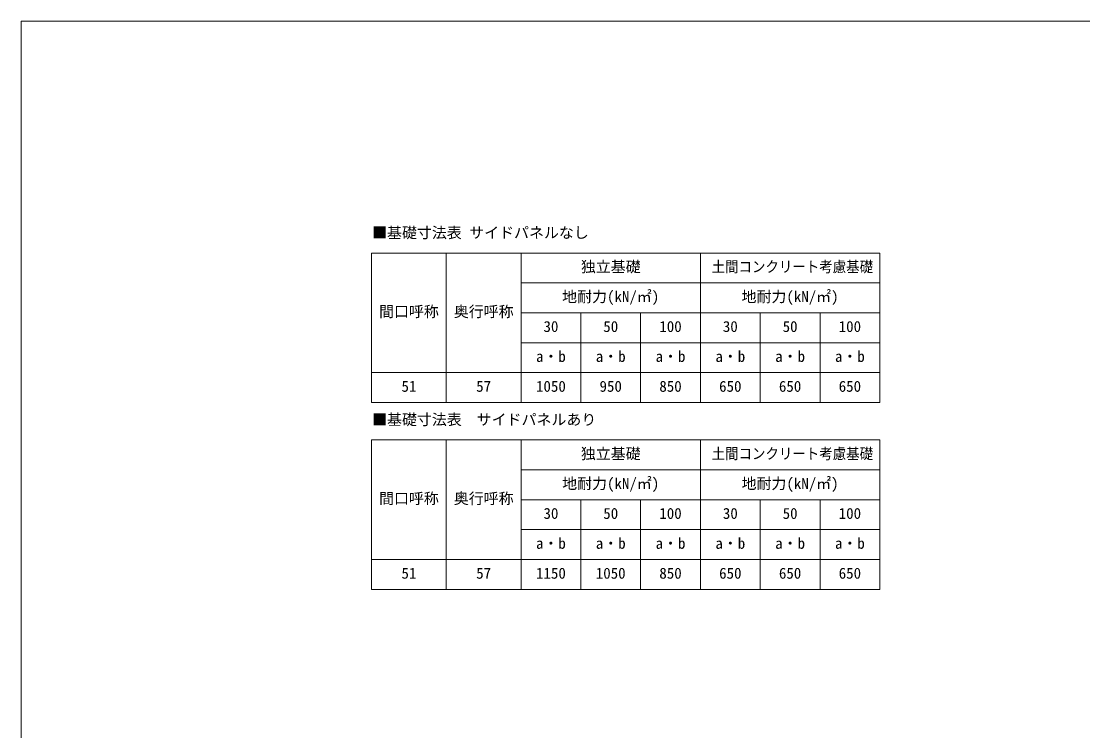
# Model space of a CAD drawing. Units: millimetres at full size, sheet at 1:40; details may follow other scales. Extents: x -11243 to 11243, y -7760 to 7760.
# Drawn here: x -11243 to 119, y 167 to 7760 of the extents above; entities that cross this region are included whole.
import ezdxf
from ezdxf.enums import TextEntityAlignment as Align

# ---------------------------------------------------------------- set-up
doc = ezdxf.new("R2010")
doc.units = ezdxf.units.MM
doc.header["$LTSCALE"] = 40
doc.layers.add('0-E_DET2', color=7, linetype='Continuous', lineweight=18)
doc.layers.add('F-0_240', color=7, linetype='Continuous', lineweight=9)
doc.styles.add('ＭＳ ゴシック', font='')
doc.styles.get('ＭＳ ゴシック').set_extended_font_data('MS Gothic')

msp = doc.modelspace()

# ---------------------------------------------------------------- linework, layer by layer
at = {"layer": '0-E_DET2'}
for p, q in [((-7492.92, 5279.51), (-2052.92, 5279.51)), ((-7492.92, 5279.51), (-7492.92, 3679.51)), ((-6692.92, 5279.51), (-6692.92, 3679.51)), ((-5892.92, 5279.51), (-5892.92, 3679.51)), ((-3972.92, 5279.51), (-3972.92, 3679.51)), ((-2052.92, 5279.51), (-2052.92, 3679.51)), ((-5892.92, 4959.51), (-2052.92, 4959.51)), ((-5892.92, 4639.51), (-2052.92, 4639.51)), ((-5252.92, 4639.51), (-5252.92, 3679.51)), ((-4612.92, 4639.51), (-4612.92, 3679.51)), ((-3332.92, 4639.51), (-3332.92, 3679.51)), ((-2692.92, 4639.51), (-2692.92, 3679.51)), ((-5892.92, 4319.51), (-2052.92, 4319.51)), ((-7492.92, 3999.51), (-2052.92, 3999.51)), ((-7492.92, 3679.51), (-2052.92, 3679.51)), ((-7492.92, 3279.51), (-2052.92, 3279.51)), ((-7492.92, 3279.51), (-7492.92, 1679.51)), ((-6692.92, 3279.51), (-6692.92, 1679.51)), ((-5892.92, 3279.51), (-5892.92, 1679.51)), ((-3972.92, 3279.51), (-3972.92, 1679.51)), ((-2052.92, 3279.51), (-2052.92, 1679.51)), ((-5892.92, 2959.51), (-2052.92, 2959.51)), ((-5892.92, 2639.51), (-2052.92, 2639.51)), ((-5252.92, 2639.51), (-5252.92, 1679.51)), ((-4612.92, 2639.51), (-4612.92, 1679.51)), ((-3332.92, 2639.51), (-3332.92, 1679.51)), ((-2692.92, 2639.51), (-2692.92, 1679.51)), ((-5892.92, 2319.51), (-2052.92, 2319.51)), ((-7492.92, 1999.51), (-2052.92, 1999.51)), ((-7492.92, 1679.51), (-2052.92, 1679.51))]:
    msp.add_line(p, q, dxfattribs=at)
at = {"layer": 'F-0_240', "color": 5}
for q in [(-11242.74, -7760), (10677.26, 7760)]:
    msp.add_line((-11242.74, 7760), q, dxfattribs=at)

# ---------------------------------------------------------------- texts
at = {"layer": '0-E_DET2', "style": 'ＭＳ ゴシック'}
for s, p in [('■基礎寸法表 サイドパネルなし', (-7487.65, 5403.92)), ('独立基礎', (-5252.92, 5039.51)), ('地耐力(kN/㎡)', (-5452.92, 4719.51)), ('地耐力(kN/㎡)', (-3532.92, 4719.51)), ('間口呼称', (-7412.92, 4559.51)), ('奥行呼称', (-6612.92, 4559.51)), ('30', (-5652.92, 4399.51)), ('50', (-5012.92, 4399.51)), ('100', (-4412.92, 4399.51)), ('30', (-3732.92, 4399.51)), ('50', (-3092.92, 4399.51)), ('100', (-2492.92, 4399.51)), ('a・b', (-5732.92, 4079.51)), ('a・b', (-5092.92, 4079.51)), ('a・b', (-4452.92, 4079.51)), ('a・b', (-3812.92, 4079.51)), ('a・b', (-3172.92, 4079.51)), ('a・b', (-2532.92, 4079.51)), ('51', (-7172.92, 3759.51)), ('57', (-6372.92, 3759.51)), ('1050', (-5732.92, 3759.51)), ('950', (-5052.92, 3759.51)), ('850', (-4412.92, 3759.51)), ('650', (-3772.92, 3759.51)), ('650', (-3132.92, 3759.51)), ('650', (-2492.92, 3759.51)), ('■基礎寸法表\u3000サイドパネルあり', (-7487.65, 3403.92)), ('独立基礎', (-5252.92, 3039.51)), ('地耐力(kN/㎡)', (-5452.92, 2719.51)), ('地耐力(kN/㎡)', (-3532.92, 2719.51)), ('間口呼称', (-7412.92, 2559.51)), ('奥行呼称', (-6612.92, 2559.51)), ('30', (-5652.92, 2399.51)), ('50', (-5012.92, 2399.51)), ('100', (-4412.92, 2399.51)), ('30', (-3732.92, 2399.51)), ('50', (-3092.92, 2399.51)), ('100', (-2492.92, 2399.51)), ('a・b', (-5732.92, 2079.51)), ('a・b', (-5092.92, 2079.51)), ('a・b', (-4452.92, 2079.51)), ('a・b', (-3812.92, 2079.51)), ('a・b', (-3172.92, 2079.51)), ('a・b', (-2532.92, 2079.51)), ('51', (-7172.92, 1759.51)), ('57', (-6372.92, 1759.51)), ('1150', (-5732.92, 1759.51)), ('1050', (-5092.92, 1759.51)), ('850', (-4412.92, 1759.51)), ('650', (-3772.92, 1759.51)), ('650', (-3132.92, 1759.51)), ('650', (-2492.92, 1759.51))]:
    msp.add_text(s, height=117.3, dxfattribs=at).set_placement(p, align=Align.BOTTOM_LEFT)
at = {"layer": '0-E_DET2', "style": 'ＭＳ ゴシック', "width": 0.9}
for p in [(-3852.92, 5039.51), (-3852.92, 3039.51)]:
    msp.add_text('土間コンクリート考慮基礎', height=117.3, dxfattribs=at).set_placement(p, align=Align.BOTTOM_LEFT)

doc.saveas('drawing.dxf')
